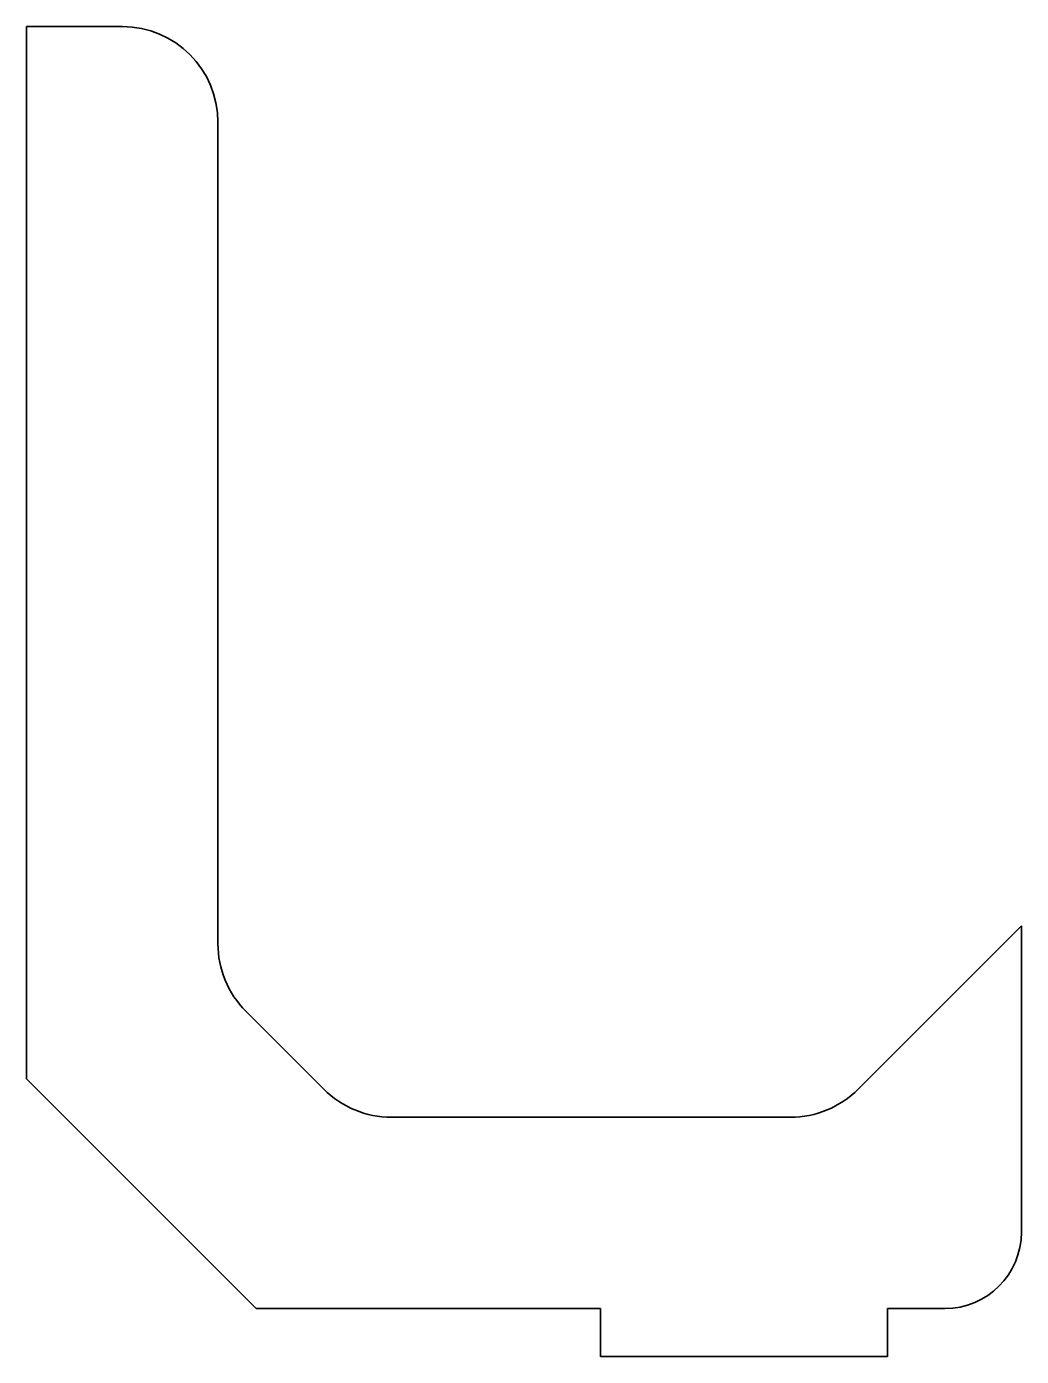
# Model space of a CAD drawing. Header units: millimetres. Extents: x 0 to 52, y 0 to 69.5.
import ezdxf

# ---------------------------------------------------------------- set-up
doc = ezdxf.new("R2010")
doc.units = ezdxf.units.MM
doc.layers.add('SIMUMAK Visible (ISO)', color=7, linetype='Continuous', lineweight=35)

# ---------------------------------------------------------------- blocks, each defined once
blk = doc.blocks.new('SIL-026-CCSR-01_Sheet_2_SIL-026-CCSR-01')
at = {"layer": 'SIMUMAK Visible (ISO)'}
for p, q in [((-26, 34.75), (-21, 34.75)), ((-26, -20.25), (-26, 34.75)), ((-16, 29.75), (-16, -13.179)), ((17.464, -20.786), (26, -12.25)), ((26, -12.25), (26, -28.25)), ((-14.536, -16.714), (-10.464, -20.786)), ((-14, -32.25), (-26, -20.25)), ((-6.929, -22.25), (13.929, -22.25)), ((4, -32.25), (-14, -32.25)), ((4, -34.75), (4, -32.25)), ((19, -32.25), (19, -34.75)), ((22, -32.25), (19, -32.25)), ((19, -34.75), (4, -34.75))]:
    blk.add_line(p, q, dxfattribs=at)
at = {"layer": 'SIMUMAK Visible (ISO)', "extrusion": (0, 0, -1)}
for centre, radius, start, end in [((21, 29.75), 5, 90, 180), ((-22, -28.25), 4, 180, 270)]:
    blk.add_arc(centre, radius, start, end, dxfattribs=at)
at = {"layer": 'SIMUMAK Visible (ISO)'}
for centre, start, end in [((-11, -13.179), 180, 225), ((-6.929, -17.25), 225, 270), ((13.929, -17.25), 270, 315)]:
    blk.add_arc(centre, 5, start, end, dxfattribs=at)

msp = doc.modelspace()

# ---------------------------------------------------------------- block references
msp.add_blockref('SIL-026-CCSR-01_Sheet_2_SIL-026-CCSR-01', (26, 34.75))

doc.saveas('drawing.dxf')
